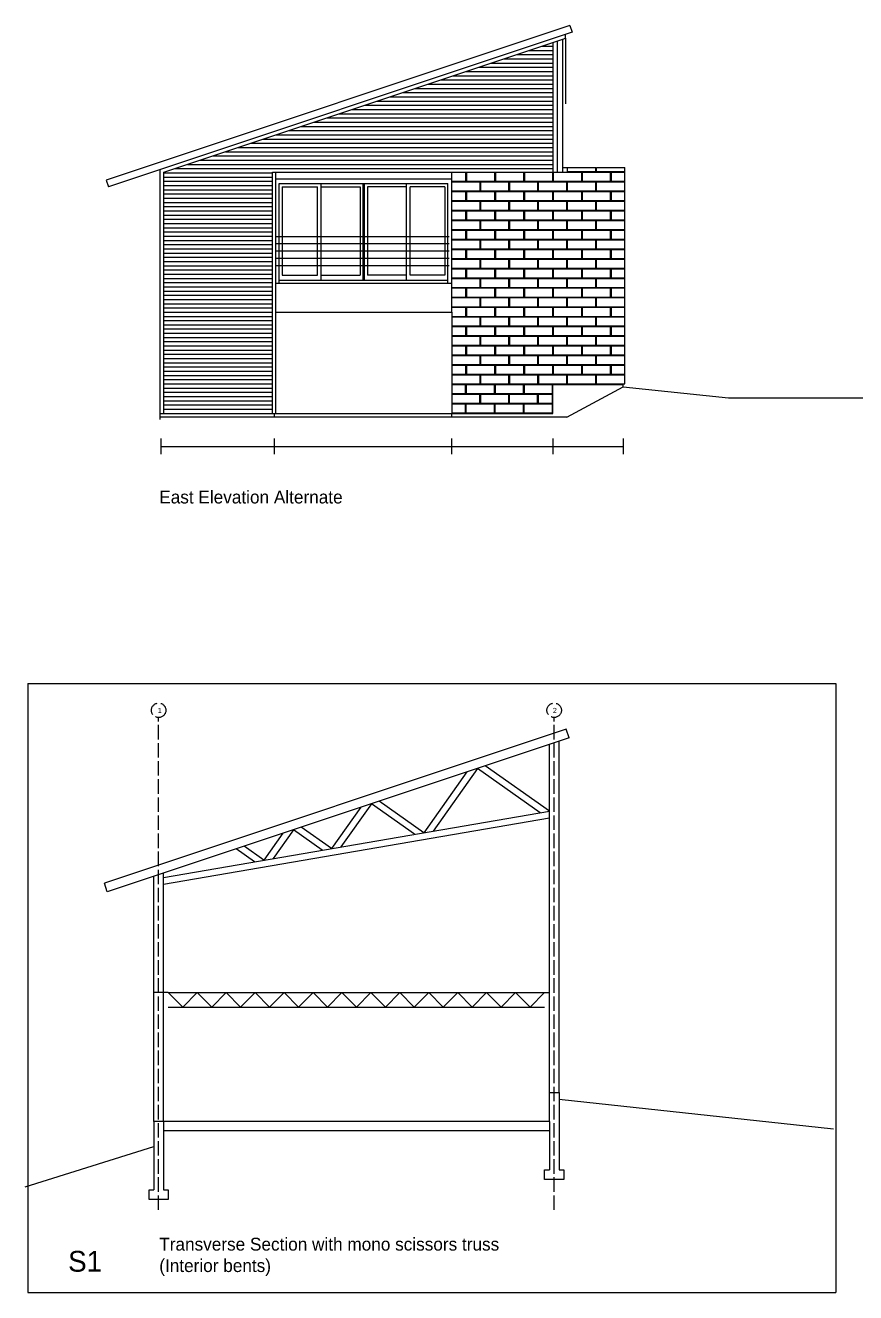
# Model space of a CAD drawing. Header units: inches. Extents: x 1328 to 6141, y 1498 to 3235.
# Drawn here: x 2137 to 2825, y 1498 to 2548 of the extents above; entities that cross this region are included whole.
import ezdxf

# ---------------------------------------------------------------- set-up
doc = ezdxf.new("R2010")
doc.units = ezdxf.units.IN
doc.header["$MEASUREMENT"] = 0
doc.linetypes.add('ACAD_ISO02W100', pattern=[15, 12, -3])
for name, color, linetype in [('blocks', 251, 'Continuous'), ('const', 253, 'Continuous'), ('e1', 253, 'Continuous'), ('e2', 251, 'Continuous'), ('grid', 30, 'ACAD_ISO02W100'), ('walls', 7, 'Continuous')]:
    doc.layers.add(name, color=color, linetype=linetype)

msp = doc.modelspace()

# ---------------------------------------------------------------- linework, layer by layer
for p, q in [((2138.8, 2002.8), (2808.9, 2002.8)), ((2138.8, 2002.8), (2138.8, 1497.8)), ((2808.9, 2002.8), (2808.9, 1497.8)), ((2571.3, 1663.6), (2579.3, 1663.6)), ((2138.8, 1497.8), (2808.9, 1497.8))]:
    msp.add_line(p, q)
at = {"layer": 'blocks'}
for p, q in [((2586.3, 2427.2), (2586.3, 2430.7)), ((2586.3, 2427.2), (2609.8, 2427.2)), ((2609.8, 2427.2), (2609.8, 2430.7)), ((2610.3, 2427.2), (2610.3, 2430.7)), ((2610.3, 2427.2), (2633.8, 2427.2)), ((2490.3, 2419.2), (2502.1, 2419.2)), ((2490.3, 2418.7), (2513.8, 2418.7)), ((2502.1, 2419.2), (2502.1, 2426.7)), ((2502.6, 2426.7), (2502.6, 2419.2)), ((2502.6, 2419.2), (2526.1, 2419.2)), ((2513.8, 2411.2), (2513.8, 2418.7)), ((2514.3, 2418.7), (2514.3, 2411.2)), ((2514.3, 2418.7), (2537.8, 2418.7)), ((2526.1, 2419.2), (2526.1, 2426.7)), ((2526.6, 2426.7), (2526.6, 2419.2)), ((2526.6, 2419.2), (2550.1, 2419.2)), ((2537.8, 2411.2), (2537.8, 2418.7)), ((2538.3, 2418.7), (2561.8, 2418.7)), ((2538.3, 2418.7), (2538.3, 2411.2)), ((2550.1, 2419.2), (2550.1, 2426.7)), ((2550.6, 2426.7), (2550.6, 2419.2)), ((2550.6, 2419.2), (2574.1, 2419.2)), ((2561.8, 2411.2), (2561.8, 2418.7)), ((2562.3, 2411.2), (2562.3, 2418.7)), ((2562.3, 2418.7), (2585.8, 2418.7)), ((2574.1, 2419.2), (2574.1, 2426.7)), ((2574.6, 2426.7), (2574.6, 2419.2)), ((2574.6, 2419.2), (2598.1, 2419.2)), ((2582.6, 2426.7), (2598.1, 2426.7)), ((2585.8, 2411.2), (2585.8, 2418.7)), ((2586.3, 2418.7), (2609.8, 2418.7)), ((2586.3, 2411.2), (2586.3, 2418.7)), ((2598.1, 2419.2), (2598.1, 2426.7)), ((2598.6, 2426.7), (2622.1, 2426.7)), ((2598.6, 2426.7), (2598.6, 2419.2)), ((2598.6, 2419.2), (2622.1, 2419.2)), ((2609.8, 2411.2), (2609.8, 2418.7)), ((2610.3, 2411.2), (2610.3, 2418.7)), ((2610.3, 2418.7), (2633.8, 2418.7)), ((2622.1, 2419.2), (2622.1, 2426.7)), ((2622.6, 2426.7), (2633.8, 2426.7)), ((2622.6, 2426.7), (2622.6, 2419.2)), ((2622.6, 2419.2), (2633.8, 2419.2)), ((2490.3, 2411.2), (2513.8, 2411.2)), ((2490.3, 2410.7), (2502.1, 2410.7)), ((2502.1, 2403.2), (2502.1, 2410.7)), ((2502.6, 2410.7), (2526.1, 2410.7)), ((2502.6, 2410.7), (2502.6, 2403.2)), ((2514.3, 2411.2), (2537.8, 2411.2)), ((2526.1, 2403.2), (2526.1, 2410.7)), ((2526.6, 2410.7), (2550.1, 2410.7)), ((2526.6, 2410.7), (2526.6, 2403.2)), ((2538.3, 2411.2), (2561.8, 2411.2)), ((2550.1, 2403.2), (2550.1, 2410.7)), ((2550.6, 2410.7), (2574.1, 2410.7)), ((2550.6, 2410.7), (2550.6, 2403.2)), ((2562.3, 2411.2), (2585.8, 2411.2)), ((2574.1, 2403.2), (2574.1, 2410.7)), ((2574.6, 2410.7), (2574.6, 2403.2)), ((2574.6, 2410.7), (2598.1, 2410.7)), ((2586.3, 2411.2), (2609.8, 2411.2)), ((2598.1, 2403.2), (2598.1, 2410.7)), ((2598.6, 2410.7), (2622.1, 2410.7)), ((2598.6, 2410.7), (2598.6, 2403.2)), ((2610.3, 2411.2), (2633.8, 2411.2)), ((2622.1, 2403.2), (2622.1, 2410.7)), ((2622.6, 2410.7), (2622.6, 2403.2)), ((2622.6, 2410.7), (2633.8, 2410.7)), ((2490.3, 2403.2), (2502.1, 2403.2)), ((2490.3, 2402.7), (2513.8, 2402.7)), ((2502.6, 2403.2), (2526.1, 2403.2)), ((2513.8, 2395.2), (2513.8, 2402.7)), ((2514.3, 2402.7), (2514.3, 2395.2)), ((2514.3, 2402.7), (2537.8, 2402.7)), ((2526.6, 2403.2), (2550.1, 2403.2)), ((2537.8, 2395.2), (2537.8, 2402.7)), ((2538.3, 2402.7), (2561.8, 2402.7)), ((2538.3, 2402.7), (2538.3, 2395.2)), ((2550.6, 2403.2), (2574.1, 2403.2)), ((2561.8, 2395.2), (2561.8, 2402.7)), ((2562.3, 2395.2), (2562.3, 2402.7)), ((2562.3, 2402.7), (2585.8, 2402.7)), ((2574.6, 2403.2), (2598.1, 2403.2)), ((2585.8, 2395.2), (2585.8, 2402.7)), ((2586.3, 2402.7), (2609.8, 2402.7)), ((2586.3, 2395.2), (2586.3, 2402.7)), ((2598.6, 2403.2), (2622.1, 2403.2)), ((2609.8, 2395.2), (2609.8, 2402.7)), ((2610.3, 2395.2), (2610.3, 2402.7)), ((2610.3, 2402.7), (2633.8, 2402.7)), ((2622.6, 2403.2), (2633.8, 2403.2)), ((2490.3, 2395.2), (2513.8, 2395.2)), ((2490.3, 2394.7), (2502.1, 2394.7)), ((2490.3, 2387.2), (2502.1, 2387.2)), ((2490.3, 2386.7), (2513.8, 2386.7)), ((2502.1, 2387.2), (2502.1, 2394.7)), ((2502.6, 2394.7), (2526.1, 2394.7)), ((2502.6, 2394.7), (2502.6, 2387.2)), ((2502.6, 2387.2), (2526.1, 2387.2)), ((2513.8, 2379.2), (2513.8, 2386.7)), ((2514.3, 2395.2), (2537.8, 2395.2)), ((2514.3, 2386.7), (2537.8, 2386.7)), ((2514.3, 2386.7), (2514.3, 2379.2)), ((2526.1, 2387.2), (2526.1, 2394.7)), ((2526.6, 2394.7), (2526.6, 2387.2)), ((2526.6, 2394.7), (2550.1, 2394.7)), ((2526.6, 2387.2), (2550.1, 2387.2)), ((2537.8, 2379.2), (2537.8, 2386.7)), ((2538.3, 2395.2), (2561.8, 2395.2)), ((2538.3, 2386.7), (2561.8, 2386.7)), ((2538.3, 2386.7), (2538.3, 2379.2)), ((2550.1, 2387.2), (2550.1, 2394.7)), ((2550.6, 2394.7), (2550.6, 2387.2)), ((2550.6, 2394.7), (2574.1, 2394.7)), ((2550.6, 2387.2), (2574.1, 2387.2)), ((2561.8, 2379.2), (2561.8, 2386.7)), ((2562.3, 2395.2), (2585.8, 2395.2)), ((2562.3, 2386.7), (2585.8, 2386.7)), ((2562.3, 2379.2), (2562.3, 2386.7)), ((2574.1, 2387.2), (2574.1, 2394.7)), ((2574.6, 2394.7), (2574.6, 2387.2)), ((2574.6, 2394.7), (2598.1, 2394.7)), ((2574.6, 2387.2), (2598.1, 2387.2)), ((2585.8, 2379.2), (2585.8, 2386.7)), ((2586.3, 2395.2), (2609.8, 2395.2)), ((2586.3, 2386.7), (2609.8, 2386.7)), ((2586.3, 2379.2), (2586.3, 2386.7)), ((2598.1, 2387.2), (2598.1, 2394.7)), ((2598.6, 2394.7), (2622.1, 2394.7)), ((2598.6, 2394.7), (2598.6, 2387.2)), ((2598.6, 2387.2), (2622.1, 2387.2)), ((2609.8, 2379.2), (2609.8, 2386.7)), ((2610.3, 2395.2), (2633.8, 2395.2)), ((2610.3, 2386.7), (2633.8, 2386.7)), ((2610.3, 2379.2), (2610.3, 2386.7)), ((2622.1, 2387.2), (2622.1, 2394.7)), ((2622.6, 2394.7), (2622.6, 2387.2)), ((2622.6, 2394.7), (2633.8, 2394.7)), ((2622.6, 2387.2), (2633.8, 2387.2)), ((2490.3, 2379.2), (2513.8, 2379.2)), ((2490.3, 2378.7), (2502.1, 2378.7)), ((2502.1, 2371.2), (2502.1, 2378.7)), ((2502.6, 2378.7), (2526.1, 2378.7)), ((2502.6, 2378.7), (2502.6, 2371.2)), ((2514.3, 2379.2), (2537.8, 2379.2)), ((2526.1, 2371.2), (2526.1, 2378.7)), ((2526.6, 2378.7), (2526.6, 2371.2)), ((2526.6, 2378.7), (2550.1, 2378.7)), ((2538.3, 2379.2), (2561.8, 2379.2)), ((2550.1, 2371.2), (2550.1, 2378.7)), ((2550.6, 2378.7), (2574.1, 2378.7)), ((2550.6, 2378.7), (2550.6, 2371.2)), ((2562.3, 2379.2), (2585.8, 2379.2)), ((2574.1, 2371.2), (2574.1, 2378.7)), ((2574.6, 2378.7), (2574.6, 2371.2)), ((2574.6, 2378.7), (2598.1, 2378.7)), ((2586.3, 2379.2), (2609.8, 2379.2)), ((2598.1, 2371.2), (2598.1, 2378.7)), ((2598.6, 2378.7), (2622.1, 2378.7)), ((2598.6, 2378.7), (2598.6, 2371.2)), ((2610.3, 2379.2), (2633.8, 2379.2)), ((2622.1, 2371.2), (2622.1, 2378.7)), ((2622.6, 2378.7), (2622.6, 2371.2)), ((2622.6, 2378.7), (2633.8, 2378.7)), ((2490.3, 2371.2), (2502.1, 2371.2)), ((2490.3, 2370.7), (2513.8, 2370.7)), ((2502.6, 2371.2), (2526.1, 2371.2)), ((2513.8, 2363.2), (2513.8, 2370.7)), ((2514.3, 2370.7), (2514.3, 2363.2)), ((2514.3, 2370.7), (2537.8, 2370.7)), ((2526.6, 2371.2), (2550.1, 2371.2)), ((2537.8, 2363.2), (2537.8, 2370.7)), ((2538.3, 2370.7), (2561.8, 2370.7)), ((2538.3, 2370.7), (2538.3, 2363.2)), ((2550.6, 2371.2), (2574.1, 2371.2)), ((2561.8, 2363.2), (2561.8, 2370.7)), ((2562.3, 2363.2), (2562.3, 2370.7)), ((2562.3, 2370.7), (2585.8, 2370.7)), ((2574.6, 2371.2), (2598.1, 2371.2)), ((2585.8, 2363.2), (2585.8, 2370.7)), ((2586.3, 2370.7), (2609.8, 2370.7)), ((2586.3, 2363.2), (2586.3, 2370.7)), ((2598.6, 2371.2), (2622.1, 2371.2)), ((2609.8, 2363.2), (2609.8, 2370.7)), ((2610.3, 2363.2), (2610.3, 2370.7)), ((2610.3, 2370.7), (2633.8, 2370.7)), ((2622.6, 2371.2), (2633.8, 2371.2)), ((2490.3, 2363.2), (2513.8, 2363.2)), ((2490.3, 2362.7), (2502.1, 2362.7)), ((2490.3, 2355.2), (2502.1, 2355.2)), ((2490.3, 2354.7), (2513.8, 2354.7)), ((2502.1, 2355.2), (2502.1, 2362.7)), ((2502.6, 2362.7), (2526.1, 2362.7)), ((2502.6, 2362.7), (2502.6, 2355.2)), ((2502.6, 2355.2), (2526.1, 2355.2)), ((2513.8, 2347.2), (2513.8, 2354.7)), ((2514.3, 2363.2), (2537.8, 2363.2)), ((2514.3, 2354.7), (2537.8, 2354.7)), ((2514.3, 2354.7), (2514.3, 2347.2)), ((2526.1, 2355.2), (2526.1, 2362.7)), ((2526.6, 2362.7), (2550.1, 2362.7)), ((2526.6, 2362.7), (2526.6, 2355.2)), ((2526.6, 2355.2), (2550.1, 2355.2)), ((2537.8, 2347.2), (2537.8, 2354.7)), ((2538.3, 2363.2), (2561.8, 2363.2)), ((2538.3, 2354.7), (2561.8, 2354.7)), ((2538.3, 2354.7), (2538.3, 2347.2)), ((2550.1, 2355.2), (2550.1, 2362.7)), ((2550.6, 2362.7), (2574.1, 2362.7)), ((2550.6, 2362.7), (2550.6, 2355.2)), ((2550.6, 2355.2), (2574.1, 2355.2)), ((2561.8, 2347.2), (2561.8, 2354.7)), ((2562.3, 2363.2), (2585.8, 2363.2)), ((2562.3, 2354.7), (2585.8, 2354.7)), ((2562.3, 2347.2), (2562.3, 2354.7)), ((2574.1, 2355.2), (2574.1, 2362.7)), ((2574.6, 2362.7), (2574.6, 2355.2)), ((2574.6, 2362.7), (2598.1, 2362.7)), ((2574.6, 2355.2), (2598.1, 2355.2)), ((2585.8, 2347.2), (2585.8, 2354.7)), ((2586.3, 2363.2), (2609.8, 2363.2)), ((2586.3, 2354.7), (2609.8, 2354.7)), ((2586.3, 2347.2), (2586.3, 2354.7)), ((2598.1, 2355.2), (2598.1, 2362.7)), ((2598.6, 2362.7), (2622.1, 2362.7)), ((2598.6, 2362.7), (2598.6, 2355.2)), ((2598.6, 2355.2), (2622.1, 2355.2)), ((2609.8, 2347.2), (2609.8, 2354.7)), ((2610.3, 2363.2), (2633.8, 2363.2)), ((2610.3, 2347.2), (2610.3, 2354.7)), ((2610.3, 2354.7), (2633.8, 2354.7)), ((2622.1, 2355.2), (2622.1, 2362.7)), ((2622.6, 2362.7), (2622.6, 2355.2)), ((2622.6, 2362.7), (2633.8, 2362.7)), ((2622.6, 2355.2), (2633.8, 2355.2)), ((2490.3, 2347.2), (2513.8, 2347.2)), ((2490.3, 2346.7), (2502.1, 2346.7)), ((2502.1, 2339.2), (2502.1, 2346.7)), ((2502.6, 2346.7), (2526.1, 2346.7)), ((2502.6, 2346.7), (2502.6, 2339.2)), ((2514.3, 2347.2), (2537.8, 2347.2)), ((2526.1, 2339.2), (2526.1, 2346.7)), ((2526.6, 2346.7), (2526.6, 2339.2)), ((2526.6, 2346.7), (2550.1, 2346.7)), ((2538.3, 2347.2), (2561.8, 2347.2)), ((2550.1, 2339.2), (2550.1, 2346.7)), ((2550.6, 2346.7), (2574.1, 2346.7)), ((2550.6, 2346.7), (2550.6, 2339.2)), ((2562.3, 2347.2), (2585.8, 2347.2)), ((2574.1, 2339.2), (2574.1, 2346.7)), ((2574.6, 2346.7), (2574.6, 2339.2)), ((2574.6, 2346.7), (2598.1, 2346.7)), ((2586.3, 2347.2), (2609.8, 2347.2)), ((2598.1, 2339.2), (2598.1, 2346.7)), ((2598.6, 2346.7), (2622.1, 2346.7)), ((2598.6, 2346.7), (2598.6, 2339.2)), ((2610.3, 2347.2), (2633.8, 2347.2)), ((2622.1, 2339.2), (2622.1, 2346.7)), ((2622.6, 2346.7), (2622.6, 2339.2)), ((2622.6, 2346.7), (2633.8, 2346.7)), ((2490.3, 2339.2), (2502.1, 2339.2)), ((2490.3, 2338.7), (2513.8, 2338.7)), ((2502.6, 2339.2), (2526.1, 2339.2)), ((2513.8, 2331.2), (2513.8, 2338.7)), ((2514.3, 2338.7), (2514.3, 2331.2)), ((2514.3, 2338.7), (2537.8, 2338.7)), ((2526.6, 2339.2), (2550.1, 2339.2)), ((2537.8, 2331.2), (2537.8, 2338.7)), ((2538.3, 2338.7), (2561.8, 2338.7)), ((2538.3, 2338.7), (2538.3, 2331.2)), ((2550.6, 2339.2), (2574.1, 2339.2)), ((2561.8, 2331.2), (2561.8, 2338.7)), ((2562.3, 2331.2), (2562.3, 2338.7)), ((2562.3, 2338.7), (2585.8, 2338.7)), ((2574.6, 2339.2), (2598.1, 2339.2)), ((2585.8, 2331.2), (2585.8, 2338.7)), ((2586.3, 2338.7), (2609.8, 2338.7)), ((2586.3, 2331.2), (2586.3, 2338.7)), ((2598.6, 2339.2), (2622.1, 2339.2)), ((2609.8, 2331.2), (2609.8, 2338.7)), ((2610.3, 2331.2), (2610.3, 2338.7)), ((2610.3, 2338.7), (2633.8, 2338.7)), ((2622.6, 2339.2), (2633.8, 2339.2)), ((2490.3, 2331.2), (2513.8, 2331.2)), ((2490.3, 2330.7), (2502.1, 2330.7)), ((2490.3, 2323.2), (2502.1, 2323.2)), ((2490.3, 2322.7), (2513.8, 2322.7)), ((2502.1, 2323.2), (2502.1, 2330.7)), ((2502.6, 2330.7), (2526.1, 2330.7)), ((2502.6, 2330.7), (2502.6, 2323.2)), ((2502.6, 2323.2), (2526.1, 2323.2)), ((2513.8, 2315.2), (2513.8, 2322.7)), ((2514.3, 2331.2), (2537.8, 2331.2)), ((2514.3, 2322.7), (2514.3, 2315.2)), ((2514.3, 2322.7), (2537.8, 2322.7)), ((2526.1, 2323.2), (2526.1, 2330.7)), ((2526.6, 2330.7), (2526.6, 2323.2)), ((2526.6, 2330.7), (2550.1, 2330.7)), ((2526.6, 2323.2), (2550.1, 2323.2)), ((2537.8, 2315.2), (2537.8, 2322.7)), ((2538.3, 2331.2), (2561.8, 2331.2)), ((2538.3, 2322.7), (2538.3, 2315.2)), ((2538.3, 2322.7), (2561.8, 2322.7)), ((2550.1, 2323.2), (2550.1, 2330.7)), ((2550.6, 2330.7), (2574.1, 2330.7)), ((2550.6, 2330.7), (2550.6, 2323.2)), ((2550.6, 2323.2), (2574.1, 2323.2)), ((2561.8, 2315.2), (2561.8, 2322.7)), ((2562.3, 2331.2), (2585.8, 2331.2)), ((2562.3, 2315.2), (2562.3, 2322.7)), ((2562.3, 2322.7), (2585.8, 2322.7)), ((2574.1, 2323.2), (2574.1, 2330.7)), ((2574.6, 2330.7), (2574.6, 2323.2)), ((2574.6, 2330.7), (2598.1, 2330.7)), ((2574.6, 2323.2), (2598.1, 2323.2)), ((2585.8, 2315.2), (2585.8, 2322.7)), ((2586.3, 2331.2), (2609.8, 2331.2)), ((2586.3, 2322.7), (2609.8, 2322.7)), ((2586.3, 2315.2), (2586.3, 2322.7)), ((2598.1, 2323.2), (2598.1, 2330.7)), ((2598.6, 2330.7), (2622.1, 2330.7)), ((2598.6, 2330.7), (2598.6, 2323.2)), ((2598.6, 2323.2), (2622.1, 2323.2)), ((2609.8, 2315.2), (2609.8, 2322.7)), ((2610.3, 2331.2), (2633.8, 2331.2)), ((2610.3, 2315.2), (2610.3, 2322.7)), ((2610.3, 2322.7), (2633.8, 2322.7)), ((2622.1, 2323.2), (2622.1, 2330.7)), ((2622.6, 2330.7), (2622.6, 2323.2)), ((2622.6, 2330.7), (2633.8, 2330.7)), ((2622.6, 2323.2), (2633.8, 2323.2)), ((2490.3, 2315.2), (2513.8, 2315.2)), ((2490.3, 2314.7), (2502.1, 2314.7)), ((2502.1, 2307.2), (2502.1, 2314.7)), ((2502.6, 2314.7), (2526.1, 2314.7)), ((2502.6, 2314.7), (2502.6, 2307.2)), ((2514.3, 2315.2), (2537.8, 2315.2)), ((2526.1, 2307.2), (2526.1, 2314.7)), ((2526.6, 2314.7), (2526.6, 2307.2)), ((2526.6, 2314.7), (2550.1, 2314.7)), ((2538.3, 2315.2), (2561.8, 2315.2)), ((2550.1, 2307.2), (2550.1, 2314.7)), ((2550.6, 2314.7), (2574.1, 2314.7)), ((2550.6, 2314.7), (2550.6, 2307.2)), ((2562.3, 2315.2), (2585.8, 2315.2)), ((2574.1, 2307.2), (2574.1, 2314.7)), ((2574.6, 2314.7), (2574.6, 2307.2)), ((2574.6, 2314.7), (2598.1, 2314.7)), ((2586.3, 2315.2), (2609.8, 2315.2)), ((2598.1, 2307.2), (2598.1, 2314.7)), ((2598.6, 2314.7), (2622.1, 2314.7)), ((2598.6, 2314.7), (2598.6, 2307.2)), ((2610.3, 2315.2), (2633.8, 2315.2)), ((2622.1, 2307.2), (2622.1, 2314.7)), ((2622.6, 2314.7), (2622.6, 2307.2)), ((2622.6, 2314.7), (2633.8, 2314.7)), ((2490.3, 2307.2), (2502.1, 2307.2)), ((2490.3, 2306.7), (2513.8, 2306.7)), ((2502.6, 2307.2), (2526.1, 2307.2)), ((2513.8, 2299.2), (2513.8, 2306.7)), ((2514.3, 2306.7), (2514.3, 2299.2)), ((2514.3, 2306.7), (2537.8, 2306.7)), ((2526.6, 2307.2), (2550.1, 2307.2)), ((2537.8, 2299.2), (2537.8, 2306.7)), ((2538.3, 2306.7), (2561.8, 2306.7)), ((2538.3, 2306.7), (2538.3, 2299.2)), ((2550.6, 2307.2), (2574.1, 2307.2)), ((2561.8, 2299.2), (2561.8, 2306.7)), ((2562.3, 2299.2), (2562.3, 2306.7)), ((2562.3, 2306.7), (2585.8, 2306.7)), ((2574.6, 2307.2), (2598.1, 2307.2)), ((2585.8, 2299.2), (2585.8, 2306.7)), ((2586.3, 2306.7), (2609.8, 2306.7)), ((2586.3, 2299.2), (2586.3, 2306.7)), ((2598.6, 2307.2), (2622.1, 2307.2)), ((2609.8, 2299.2), (2609.8, 2306.7)), ((2610.3, 2299.2), (2610.3, 2306.7)), ((2610.3, 2306.7), (2633.8, 2306.7)), ((2622.6, 2307.2), (2633.8, 2307.2)), ((2490.3, 2299.2), (2513.8, 2299.2)), ((2490.3, 2298.7), (2502.1, 2298.7)), ((2490.3, 2291.2), (2502.1, 2291.2)), ((2490.3, 2290.7), (2513.8, 2290.7)), ((2502.1, 2291.2), (2502.1, 2298.7)), ((2502.6, 2298.7), (2526.1, 2298.7)), ((2502.6, 2298.7), (2502.6, 2291.2)), ((2502.6, 2291.2), (2526.1, 2291.2)), ((2513.8, 2283.2), (2513.8, 2290.7)), ((2514.3, 2299.2), (2537.8, 2299.2)), ((2514.3, 2290.7), (2514.3, 2283.2)), ((2514.3, 2290.7), (2537.8, 2290.7)), ((2526.1, 2291.2), (2526.1, 2298.7)), ((2526.6, 2298.7), (2526.6, 2291.2)), ((2526.6, 2298.7), (2550.1, 2298.7)), ((2526.6, 2291.2), (2550.1, 2291.2)), ((2537.8, 2283.2), (2537.8, 2290.7)), ((2538.3, 2299.2), (2561.8, 2299.2)), ((2538.3, 2290.7), (2561.8, 2290.7)), ((2538.3, 2290.7), (2538.3, 2283.2)), ((2550.1, 2291.2), (2550.1, 2298.7)), ((2550.6, 2298.7), (2574.1, 2298.7)), ((2550.6, 2298.7), (2550.6, 2291.2)), ((2550.6, 2291.2), (2574.1, 2291.2)), ((2561.8, 2283.2), (2561.8, 2290.7)), ((2562.3, 2299.2), (2585.8, 2299.2)), ((2562.3, 2283.2), (2562.3, 2290.7)), ((2562.3, 2290.7), (2585.8, 2290.7)), ((2574.1, 2291.2), (2574.1, 2298.7)), ((2574.6, 2298.7), (2574.6, 2291.2)), ((2574.6, 2298.7), (2598.1, 2298.7)), ((2574.6, 2291.2), (2598.1, 2291.2)), ((2585.8, 2283.2), (2585.8, 2290.7)), ((2586.3, 2299.2), (2609.8, 2299.2)), ((2586.3, 2290.7), (2609.8, 2290.7)), ((2586.3, 2283.2), (2586.3, 2290.7)), ((2598.1, 2291.2), (2598.1, 2298.7)), ((2598.6, 2298.7), (2622.1, 2298.7)), ((2598.6, 2298.7), (2598.6, 2291.2)), ((2598.6, 2291.2), (2622.1, 2291.2)), ((2609.8, 2283.2), (2609.8, 2290.7)), ((2610.3, 2299.2), (2633.8, 2299.2)), ((2610.3, 2283.2), (2610.3, 2290.7)), ((2610.3, 2290.7), (2633.8, 2290.7)), ((2622.1, 2291.2), (2622.1, 2298.7)), ((2622.6, 2298.7), (2622.6, 2291.2)), ((2622.6, 2298.7), (2633.8, 2298.7)), ((2622.6, 2291.2), (2633.8, 2291.2)), ((2490.3, 2283.2), (2513.8, 2283.2)), ((2490.3, 2282.7), (2502.1, 2282.7)), ((2502.1, 2275.2), (2502.1, 2282.7)), ((2502.6, 2282.7), (2526.1, 2282.7)), ((2502.6, 2282.7), (2502.6, 2275.2)), ((2514.3, 2283.2), (2537.8, 2283.2)), ((2526.1, 2275.2), (2526.1, 2282.7)), ((2526.6, 2282.7), (2526.6, 2275.2)), ((2526.6, 2282.7), (2550.1, 2282.7)), ((2538.3, 2283.2), (2561.8, 2283.2)), ((2550.1, 2275.2), (2550.1, 2282.7)), ((2550.6, 2282.7), (2574.1, 2282.7)), ((2550.6, 2282.7), (2550.6, 2275.2)), ((2562.3, 2283.2), (2585.8, 2283.2)), ((2574.1, 2275.2), (2574.1, 2282.7)), ((2574.6, 2282.7), (2574.6, 2275.2)), ((2574.6, 2282.7), (2598.1, 2282.7)), ((2586.3, 2283.2), (2609.8, 2283.2)), ((2598.1, 2275.2), (2598.1, 2282.7)), ((2598.6, 2282.7), (2622.1, 2282.7)), ((2598.6, 2282.7), (2598.6, 2275.2)), ((2610.3, 2283.2), (2633.8, 2283.2)), ((2622.1, 2275.2), (2622.1, 2282.7)), ((2622.6, 2282.7), (2622.6, 2275.2)), ((2622.6, 2282.7), (2633.8, 2282.7)), ((2490.3, 2275.2), (2502.1, 2275.2)), ((2490.3, 2274.7), (2513.8, 2274.7)), ((2502.6, 2275.2), (2526.1, 2275.2)), ((2513.8, 2267.2), (2513.8, 2274.7)), ((2514.3, 2274.7), (2537.8, 2274.7)), ((2514.3, 2274.7), (2514.3, 2267.2)), ((2526.6, 2275.2), (2550.1, 2275.2)), ((2537.8, 2267.2), (2537.8, 2274.7)), ((2538.3, 2274.7), (2561.8, 2274.7)), ((2538.3, 2274.7), (2538.3, 2267.2)), ((2550.6, 2275.2), (2574.1, 2275.2)), ((2561.8, 2267.2), (2561.8, 2274.7)), ((2562.3, 2274.7), (2585.8, 2274.7)), ((2562.3, 2267.2), (2562.3, 2274.7)), ((2574.6, 2275.2), (2598.1, 2275.2)), ((2585.8, 2267.2), (2585.8, 2274.7)), ((2586.3, 2274.7), (2609.8, 2274.7)), ((2586.3, 2267.2), (2586.3, 2274.7)), ((2598.6, 2275.2), (2622.1, 2275.2)), ((2609.8, 2267.2), (2609.8, 2274.7)), ((2610.3, 2267.2), (2610.3, 2274.7)), ((2610.3, 2274.7), (2633.8, 2274.7)), ((2622.6, 2275.2), (2633.8, 2275.2)), ((2490.3, 2267.2), (2513.8, 2267.2)), ((2490.3, 2266.7), (2502.1, 2266.7)), ((2490.3, 2259.2), (2502.1, 2259.2)), ((2502.1, 2259.2), (2502.1, 2266.7)), ((2502.6, 2266.7), (2526.1, 2266.7)), ((2502.6, 2266.7), (2502.6, 2259.2)), ((2502.6, 2259.2), (2526.1, 2259.2)), ((2514.3, 2267.2), (2537.8, 2267.2)), ((2526.1, 2259.2), (2526.1, 2266.7)), ((2526.6, 2266.7), (2550.1, 2266.7)), ((2526.6, 2266.7), (2526.6, 2259.2)), ((2526.6, 2259.2), (2550.1, 2259.2)), ((2538.3, 2267.2), (2561.8, 2267.2)), ((2550.1, 2259.2), (2550.1, 2266.7)), ((2550.6, 2266.7), (2574.1, 2266.7)), ((2550.6, 2266.7), (2550.6, 2259.2)), ((2550.6, 2259.2), (2574.1, 2259.2)), ((2562.3, 2267.2), (2585.8, 2267.2)), ((2574.1, 2259.2), (2574.1, 2266.7)), ((2574.6, 2266.7), (2574.6, 2259.2)), ((2574.6, 2266.7), (2598.1, 2266.7)), ((2574.6, 2259.2), (2598.1, 2259.2)), ((2586.3, 2267.2), (2609.8, 2267.2)), ((2598.1, 2259.2), (2598.1, 2266.7)), ((2598.6, 2266.7), (2622.1, 2266.7)), ((2598.6, 2266.7), (2598.6, 2259.2)), ((2598.6, 2259.2), (2622.1, 2259.2)), ((2610.3, 2267.2), (2633.8, 2267.2)), ((2622.1, 2259.2), (2622.1, 2266.7)), ((2622.6, 2266.7), (2622.6, 2259.2)), ((2622.6, 2266.7), (2633.8, 2266.7)), ((2622.6, 2259.2), (2633.8, 2259.2)), ((2490.3, 2258.7), (2513.8, 2258.7)), ((2490.3, 2251.2), (2513.8, 2251.2)), ((2490.3, 2250.7), (2501.8, 2250.7)), ((2501.8, 2243.2), (2501.8, 2250.7)), ((2502.3, 2250.7), (2525.8, 2250.7)), ((2502.3, 2250.7), (2502.3, 2243.2)), ((2513.8, 2251.2), (2513.8, 2258.7)), ((2514.3, 2258.7), (2514.3, 2251.2)), ((2514.3, 2258.7), (2537.8, 2258.7)), ((2514.3, 2251.2), (2537.8, 2251.2)), ((2525.8, 2243.2), (2525.8, 2250.7)), ((2526.3, 2250.7), (2549.8, 2250.7)), ((2526.3, 2250.7), (2526.3, 2243.2)), ((2537.8, 2251.2), (2537.8, 2258.7)), ((2538.3, 2258.7), (2561.8, 2258.7)), ((2538.3, 2258.7), (2538.3, 2251.2)), ((2538.3, 2251.2), (2561.8, 2251.2)), ((2549.8, 2243.2), (2549.8, 2250.7)), ((2550.3, 2250.7), (2573.8, 2250.7)), ((2550.3, 2250.7), (2550.3, 2243.2)), ((2561.8, 2251.2), (2561.8, 2258.7)), ((2562.3, 2258.7), (2585.8, 2258.7)), ((2562.3, 2258.7), (2562.3, 2251.2)), ((2562.3, 2251.2), (2585.8, 2251.2)), ((2573.8, 2243.2), (2573.8, 2250.7)), ((2585.8, 2251.2), (2585.8, 2258.7)), ((2586.3, 2258.7), (2609.8, 2258.7)), ((2586.3, 2251.2), (2586.3, 2258.7)), ((2586.3, 2251.2), (2609.8, 2251.2)), ((2609.8, 2251.2), (2609.8, 2258.7)), ((2610.3, 2258.7), (2633.8, 2258.7)), ((2610.3, 2251.2), (2610.3, 2258.7)), ((2610.3, 2251.2), (2633.8, 2251.2)), ((2490.3, 2243.2), (2501.8, 2243.2)), ((2490.3, 2242.7), (2513.6, 2242.7)), ((2502.3, 2243.2), (2525.8, 2243.2)), ((2513.6, 2235.2), (2513.6, 2242.7)), ((2514.1, 2242.7), (2514.1, 2235.2)), ((2514.1, 2242.7), (2537.6, 2242.7)), ((2526.3, 2243.2), (2549.8, 2243.2)), ((2537.6, 2235.2), (2537.6, 2242.7)), ((2538.1, 2242.7), (2538.1, 2235.2)), ((2538.1, 2242.7), (2561.6, 2242.7)), ((2550.3, 2243.2), (2573.8, 2243.2)), ((2561.6, 2235.2), (2561.6, 2242.7)), ((2562.1, 2242.7), (2562.1, 2235.2)), ((2562.1, 2242.7), (2573.8, 2242.7)), ((2573.8, 2235.2), (2573.8, 2242.7)), ((2490.3, 2235.2), (2513.6, 2235.2)), ((2490.3, 2234.7), (2501.8, 2234.7)), ((2501.8, 2227.2), (2501.8, 2234.7)), ((2502.3, 2234.7), (2525.8, 2234.7)), ((2502.3, 2227.2), (2502.3, 2234.7)), ((2514.1, 2235.2), (2537.6, 2235.2)), ((2525.8, 2227.2), (2525.8, 2234.7)), ((2526.3, 2234.7), (2549.8, 2234.7)), ((2526.3, 2227.2), (2526.3, 2234.7)), ((2538.1, 2235.2), (2561.6, 2235.2)), ((2549.8, 2227.2), (2549.8, 2234.7)), ((2550.3, 2234.7), (2573.8, 2234.7)), ((2550.3, 2227.2), (2550.3, 2234.7)), ((2562.1, 2235.2), (2573.8, 2235.2)), ((2573.8, 2227.2), (2573.8, 2234.7)), ((2490.3, 2227.2), (2501.8, 2227.2)), ((2502.3, 2227.2), (2525.8, 2227.2)), ((2526.3, 2227.2), (2549.8, 2227.2)), ((2550.3, 2227.2), (2573.8, 2227.2))]:
    msp.add_line(p, q, dxfattribs=at)
at = {"layer": 'e1'}
for p, q in [((2490.3, 2310.7), (2490.3, 2426.7)), ((2344.7, 2334.7), (2490.3, 2334.7)), ((2571.3, 1897), (2518.1, 1934.6)), ((2502.8, 1929.5), (2467.2, 1879.1)), ((2511.6, 1932.4), (2474.9, 1880.4)), ((2563.6, 1895.7), (2511.6, 1932.4)), ((2423.7, 1903.1), (2398.4, 1867.3)), ((2459.5, 1877.8), (2423.7, 1903.1)), ((2467.2, 1879.1), (2430.2, 1905.3)), ((2251.3, 1842), (2571.3, 1897)), ((2251.3, 1836.5), (2571.3, 1891.4)), ((2414.9, 1900.2), (2390.7, 1866)), ((2359.1, 1881.6), (2342.2, 1857.7)), ((2383, 1864.7), (2359.1, 1881.6)), ((2390.7, 1866), (2365.6, 1883.8)), ((2350.3, 1878.7), (2334.5, 1856.3)), ((2326.8, 1855), (2311.6, 1865.8)), ((2334.5, 1856.3), (2318.1, 1867.9))]:
    msp.add_line(p, q, dxfattribs=at)
at = {"layer": 'e2'}
for p, q in [((2251.6, 2426.7), (2582.6, 2537)), ((2574.6, 2426.7), (2574.6, 2534.4)), ((2578.1, 2426.7), (2578.1, 2535.5)), ((2584.6, 2537.7), (2584.6, 2483.4)), ((2544.1, 2524.2), (2574.6, 2524.2)), ((2554.6, 2527.7), (2574.6, 2527.7)), ((2565.1, 2531.2), (2574.6, 2531.2)), ((2512.6, 2513.7), (2574.6, 2513.7)), ((2523.1, 2517.2), (2574.6, 2517.2)), ((2533.6, 2520.7), (2574.6, 2520.7)), ((2481.1, 2503.2), (2574.6, 2503.2)), ((2491.6, 2506.7), (2574.6, 2506.7)), ((2502.1, 2510.2), (2574.6, 2510.2)), ((2449.6, 2492.7), (2574.6, 2492.7)), ((2460.1, 2496.2), (2574.6, 2496.2)), ((2470.6, 2499.7), (2574.6, 2499.7)), ((2418.1, 2482.2), (2574.6, 2482.2)), ((2428.6, 2485.7), (2574.6, 2485.7)), ((2439.1, 2489.2), (2574.6, 2489.2)), ((2386.6, 2471.7), (2574.6, 2471.7)), ((2397.1, 2475.2), (2574.6, 2475.2)), ((2407.6, 2478.7), (2574.6, 2478.7)), ((2355.1, 2461.2), (2574.6, 2461.2)), ((2365.6, 2464.7), (2574.6, 2464.7)), ((2376.1, 2468.2), (2574.6, 2468.2)), ((2323.6, 2450.7), (2574.6, 2450.7)), ((2334.1, 2454.2), (2574.6, 2454.2)), ((2344.6, 2457.7), (2574.6, 2457.7)), ((2292.1, 2440.2), (2574.6, 2440.2)), ((2302.6, 2443.7), (2574.6, 2443.7)), ((2313.1, 2447.2), (2574.6, 2447.2)), ((2260.6, 2429.7), (2574.6, 2429.7)), ((2271.1, 2433.2), (2574.6, 2433.2)), ((2281.6, 2436.7), (2574.6, 2436.7)), ((2251.6, 2226.7), (2251.6, 2426.7)), ((2251.6, 2426.2), (2341.6, 2426.2)), ((2251.6, 2422.7), (2341.6, 2422.7)), ((2251.6, 2419.2), (2341.6, 2419.2)), ((2341.6, 2226.7), (2341.6, 2426.7)), ((2341.6, 2426.7), (2344.6, 2426.7)), ((2344.6, 2421.2), (2490.3, 2421.2)), ((2347.2, 2417.2), (2487.2, 2417.2)), ((2347.2, 2334.7), (2347.2, 2417.2)), ((2382.1, 2337.2), (2382.1, 2417.2)), ((2417, 2337.2), (2417, 2417.2)), ((2418, 2337.2), (2418, 2417.2)), ((2452.8, 2337.2), (2452.8, 2417.2)), ((2487.2, 2334.7), (2487.2, 2417.2)), ((2251.6, 2415.7), (2341.6, 2415.7)), ((2251.6, 2412.2), (2341.6, 2412.2)), ((2251.6, 2408.7), (2341.6, 2408.7)), ((2349.7, 2414.7), (2349.7, 2341.2)), ((2349.7, 2414.7), (2379.1, 2414.7)), ((2379.1, 2341.2), (2379.1, 2414.7)), ((2382.1, 2414.7), (2414.5, 2414.7)), ((2414.5, 2414.7), (2414.5, 2341.2)), ((2420.5, 2414.7), (2420.5, 2341.2)), ((2452.8, 2414.7), (2420.5, 2414.7)), ((2455.8, 2341.2), (2455.8, 2414.7)), ((2484.7, 2414.7), (2455.8, 2414.7)), ((2484.7, 2414.7), (2484.7, 2341.2)), ((2251.6, 2405.2), (2341.6, 2405.2)), ((2251.6, 2401.7), (2341.6, 2401.7)), ((2251.6, 2398.2), (2341.6, 2398.2)), ((2251.6, 2394.7), (2341.6, 2394.7)), ((2251.6, 2391.2), (2341.6, 2391.2)), ((2251.6, 2387.7), (2341.6, 2387.7)), ((2251.6, 2384.2), (2341.6, 2384.2)), ((2251.6, 2380.7), (2341.6, 2380.7)), ((2251.6, 2377.2), (2341.6, 2377.2)), ((2251.6, 2373.7), (2341.6, 2373.7)), ((2251.6, 2370.2), (2341.6, 2370.2)), ((2251.6, 2366.7), (2341.6, 2366.7)), ((2488.3, 2373.2), (2344.6, 2373.2)), ((2488.3, 2367.2), (2344.6, 2367.2)), ((2251.6, 2363.2), (2341.6, 2363.2)), ((2251.6, 2359.7), (2341.6, 2359.7)), ((2251.6, 2356.2), (2341.6, 2356.2)), ((2488.3, 2361.2), (2344.6, 2361.2)), ((2488.3, 2355.2), (2344.6, 2355.2)), ((2251.6, 2352.7), (2341.6, 2352.7)), ((2251.6, 2349.2), (2341.6, 2349.2)), ((2251.6, 2345.7), (2341.6, 2345.7)), ((2488.3, 2349.2), (2344.6, 2349.2)), ((2251.6, 2342.2), (2341.6, 2342.2)), ((2251.6, 2338.7), (2341.6, 2338.7)), ((2251.6, 2335.2), (2341.6, 2335.2)), ((2347.2, 2337.2), (2487.2, 2337.2)), ((2349.7, 2341.2), (2379.1, 2341.2)), ((2382.1, 2341.2), (2414.5, 2341.2)), ((2452.8, 2341.2), (2420.5, 2341.2)), ((2484.7, 2341.2), (2455.8, 2341.2)), ((2251.6, 2331.7), (2341.6, 2331.7)), ((2251.6, 2328.2), (2341.6, 2328.2)), ((2251.6, 2324.7), (2341.6, 2324.7)), ((2251.6, 2321.2), (2341.6, 2321.2)), ((2251.6, 2317.7), (2341.6, 2317.7)), ((2251.6, 2314.2), (2341.6, 2314.2)), ((2251.6, 2310.7), (2341.6, 2310.7)), ((2251.6, 2307.2), (2341.6, 2307.2)), ((2251.6, 2303.7), (2341.6, 2303.7)), ((2251.6, 2300.2), (2341.6, 2300.2)), ((2251.6, 2296.7), (2341.6, 2296.7)), ((2251.6, 2293.2), (2341.6, 2293.2)), ((2251.6, 2289.7), (2341.6, 2289.7)), ((2251.6, 2286.2), (2341.6, 2286.2)), ((2251.6, 2282.7), (2341.6, 2282.7)), ((2251.6, 2279.2), (2341.6, 2279.2)), ((2251.6, 2275.7), (2341.6, 2275.7)), ((2251.6, 2272.2), (2341.6, 2272.2)), ((2251.6, 2268.7), (2341.6, 2268.7)), ((2251.6, 2265.2), (2341.6, 2265.2)), ((2251.6, 2261.7), (2341.6, 2261.7)), ((2251.6, 2258.2), (2341.6, 2258.2)), ((2251.6, 2254.7), (2341.6, 2254.7)), ((2251.6, 2251.2), (2341.6, 2251.2)), ((2574.3, 2250.7), (2632.6, 2250.7)), ((2574.3, 2226.7), (2574.3, 2250.7)), ((2251.6, 2247.7), (2341.6, 2247.7)), ((2251.6, 2244.2), (2341.6, 2244.2)), ((2251.6, 2240.7), (2341.6, 2240.7)), ((2720, 2239.6), (3973.3, 2239.6)), ((2251.6, 2237.2), (2341.6, 2237.2)), ((2251.6, 2233.7), (2341.6, 2233.7)), ((2251.6, 2230.2), (2341.6, 2230.2)), ((2248.6, 2226.7), (2490.1, 2226.7)), ((2343.2, 2226.7), (2343.2, 2223.7)), ((2490.1, 2226.7), (2574.3, 2226.7)), ((2490.1, 2226.7), (2490.1, 2223.7)), ((2249, 2206), (2249, 2192.9)), ((2249, 2199.4), (2632.6, 2199.4)), ((2343.2, 2206), (2343.2, 2192.9)), ((2490.1, 2206), (2490.1, 2192.9)), ((2574.3, 2206), (2574.3, 2192.9)), ((2632.6, 2206), (2632.6, 2192.9))]:
    msp.add_line(p, q, dxfattribs=at)
at = {"layer": 'grid'}
for p, q in [((2247.3, 1566.4), (2247.3, 1974.6)), ((2575.3, 1566.4), (2575.3, 1974.6))]:
    msp.add_line(p, q, dxfattribs=at)
for centre in [(2247.3, 1980.6), (2575.3, 1980.6)]:
    msp.add_circle(centre, 6, dxfattribs=at)
at = {"layer": 'walls'}
for p, q in [((2588.4, 2548.4), (2203.7, 2420.2)), ((2590.3, 2542.8), (2205.6, 2414.5)), ((2588.4, 2548.4), (2590.3, 2542.8)), ((2582.6, 2537), (2584.6, 2537.7)), ((2582.6, 2426.7), (2582.6, 2537)), ((2584.6, 2537.7), (2584.6, 2540.9)), ((2248.6, 2221.7), (2248.6, 2428.9)), ((2582.6, 2430.7), (2609.8, 2430.7)), ((2610.3, 2430.7), (2633.8, 2430.7)), ((2633.8, 2251.2), (2633.8, 2430.7)), ((2203.7, 2420.2), (2205.6, 2414.5)), ((2344.6, 2226.7), (2344.6, 2426.7)), ((2344.6, 2426.7), (2582.6, 2426.7)), ((2344.6, 2310.7), (2490.3, 2310.7)), ((2490.3, 2310.7), (2490.3, 2226.7)), ((2585.9, 2223.7), (2632.6, 2248.7)), ((2632.6, 2248.7), (2632.6, 2250.7)), ((2632.6, 2248.7), (2720, 2239.6)), ((2585.9, 2223.7), (2248.6, 2223.7)), ((2585.3, 1965), (2202.3, 1837.3)), ((2587.7, 1957.8), (2585.3, 1965)), ((2587.7, 1957.8), (2204.7, 1830.1)), ((2579.3, 1663.6), (2579.3, 1955)), ((2571.3, 1639.6), (2571.3, 1952.3)), ((2243.3, 1639.6), (2243.3, 1843)), ((2251.3, 1639.6), (2251.3, 1845.7)), ((2204.7, 1830.1), (2202.3, 1837.3)), ((2255.3, 1746.6), (2243.3, 1746.6)), ((2255.3, 1746.6), (2571.3, 1746.6)), ((2255.3, 1746.6), (2267.3, 1734.6)), ((2267.3, 1734.6), (2279.3, 1746.6)), ((2279.3, 1746.6), (2291.3, 1734.6)), ((2291.3, 1734.6), (2303.3, 1746.6)), ((2303.3, 1746.6), (2315.3, 1734.6)), ((2315.3, 1734.6), (2327.3, 1746.6)), ((2327.3, 1746.6), (2339.3, 1734.6)), ((2339.3, 1734.6), (2351.3, 1746.6)), ((2351.3, 1746.6), (2363.3, 1734.6)), ((2363.3, 1734.6), (2375.3, 1746.6)), ((2375.3, 1746.6), (2387.3, 1734.6)), ((2387.3, 1734.6), (2399.3, 1746.6)), ((2399.3, 1746.6), (2411.3, 1734.6)), ((2411.3, 1734.6), (2423.3, 1746.6)), ((2423.3, 1746.6), (2435.3, 1734.6)), ((2435.3, 1734.6), (2447.3, 1746.6)), ((2447.3, 1746.6), (2459.3, 1734.6)), ((2459.3, 1734.6), (2471.3, 1746.6)), ((2471.3, 1746.6), (2483.3, 1734.6)), ((2483.3, 1734.6), (2495.3, 1746.6)), ((2495.3, 1746.6), (2507.3, 1734.6)), ((2507.3, 1734.6), (2519.3, 1746.6)), ((2519.3, 1746.6), (2531.3, 1734.6)), ((2531.3, 1734.6), (2543.3, 1746.6)), ((2543.3, 1746.6), (2555.3, 1734.6)), ((2555.3, 1734.6), (2567.3, 1746.6)), ((2255.3, 1734.6), (2567.3, 1734.6)), ((2579.3, 1663.6), (2579.3, 1599.6)), ((2579.3, 1658.2), (2806.9, 1633.5)), ((2571.3, 1639.6), (2243.3, 1639.6)), ((2243.3, 1639.6), (2243.3, 1620.1)), ((2251.3, 1639.6), (2251.3, 1583)), ((2571.3, 1639.6), (2571.3, 1599.6)), ((2251.3, 1632.1), (2571.3, 1632.1)), ((2136.7, 1585.5), (2243.3, 1619)), ((2243.3, 1620.1), (2243.3, 1583)), ((2567.3, 1591.6), (2567.3, 1599.6)), ((2567.3, 1599.6), (2571.3, 1599.6)), ((2579.3, 1599.6), (2583.3, 1599.6)), ((2583.3, 1599.6), (2583.3, 1591.6)), ((2583.3, 1591.6), (2567.3, 1591.6)), ((2239.3, 1575), (2239.3, 1583)), ((2239.3, 1583), (2243.3, 1583)), ((2251.3, 1583), (2255.3, 1583)), ((2255.3, 1583), (2255.3, 1575)), ((2255.3, 1575), (2239.3, 1575))]:
    msp.add_line(p, q, dxfattribs=at)

# ---------------------------------------------------------------- texts
at = {"layer": 'const', "attachment_point": 1}
for s, insert, char_height, width in [('East Elevation Alternate', (2247.8, 2162.7), 10.656, 4062.993), ('1', (2246.6, 1982.6), 4.26, 1625.197), ('2', (2574.2, 1982.6), 4.26, 1625.197), ('Transverse Section with mono scissors truss\\P(Interior bents)', (2247.8, 1543.3), 10.656, 4062.993), ('S1', (2172.2, 1532.4), 17.26, 6582.049)]:
    msp.add_mtext(s, dxfattribs=dict(at, insert=insert, char_height=char_height, width=width))

doc.saveas('drawing.dxf')
